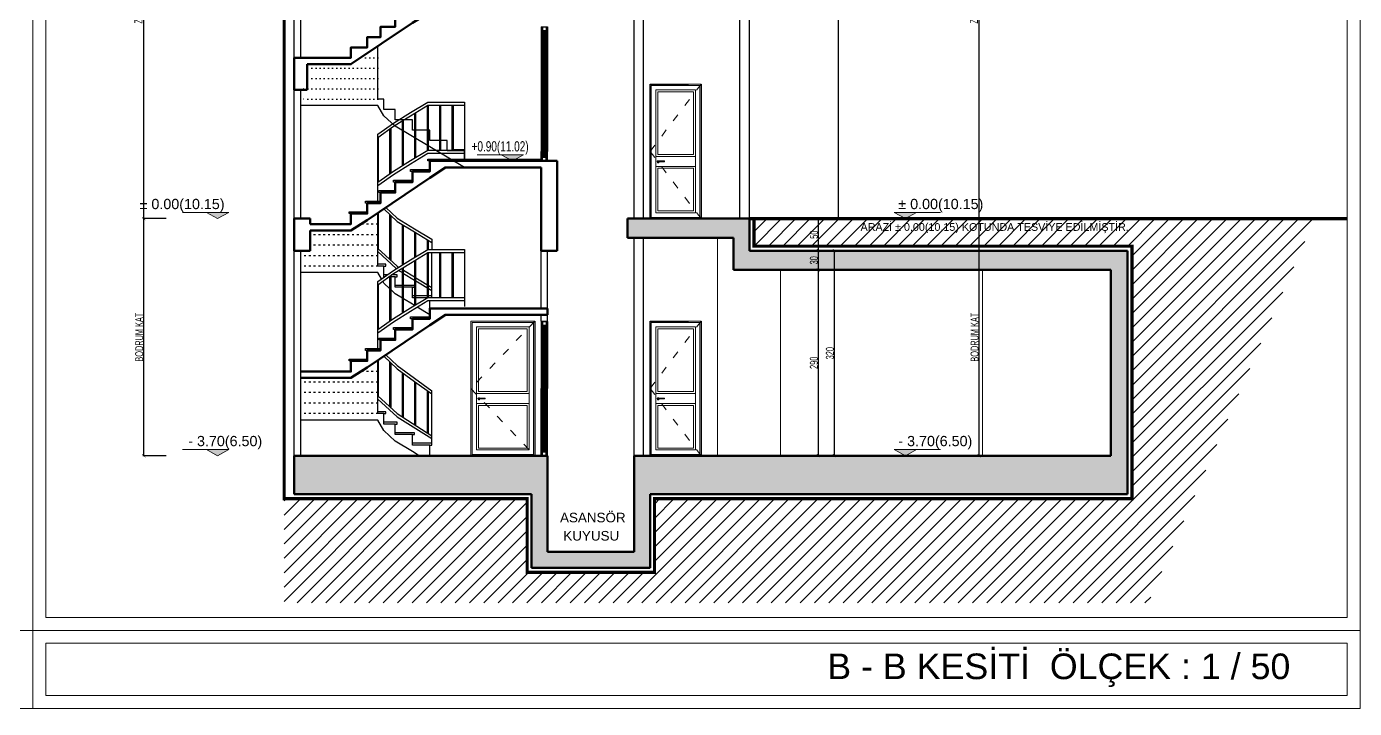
# Model space of a CAD drawing. Header units: millimetres. Extents: x 7519 to 33116, y -1769 to 3101.
# Drawn here: x 26104 to 28179, y 562 to 1627 of the extents above; entities that cross this region are included whole.
import ezdxf

# ---------------------------------------------------------------- set-up
doc = ezdxf.new("R2010")
doc.units = ezdxf.units.MM
for name, pattern in [('ACAD_ISO03W100', [30, 12, -18]), ('ACAD_ISO04W100', [30, 24, -3, 0, -3]), ('DOT', [6.35, 0, -6.35])]:
    doc.linetypes.add(name, pattern=pattern)
doc.layers.add('1', color=7, linetype='Continuous', true_color=0x4137a0)
for name, color, linetype, lineweight in [('iç ölçü x', 20, 'Continuous', 9), ('KAPI', 42, 'Continuous', 25), ('kesit duvar', 97, 'Continuous', 30), ('kesit ödşleme', 5, 'Continuous', 50), ('KOTLAR', 3, 'Continuous', 15), ('KÜTÜPHANE', 34, 'Continuous', 30), ('çizgi', 234, 'Continuous', 9)]:
    doc.layers.add(name, color=color, linetype=linetype, lineweight=lineweight)
doc.styles.get("Standard").update_dxf_attribs({"font": 'arial.ttf'})
doc.styles.add('UMUT İÇ ÖLÇÜ YAZISI', font='ARIALN.TTF', dxfattribs={"width": 0.7, "height": 12.5})
doc.dimstyles.new('UMUT İÇ ÖLÇÜ', dxfattribs={"dimtxt": 12.5, "dimasz": 5, "dimexe": 1.25, "dimexo": 0.625, "dimtad": 1, "dimtoh": 1, "dimdec": 0, "dimzin": 12, "dimtxsty": 'UMUT İÇ ÖLÇÜ YAZISI', "dimblk": 'ARCHTICK', "dimcen": 5, "dimclrd": 1, "dimclre": 2, "dimclrt": 3, "dimadec": 0, "dimazin": 0, "dimtfac": 1, "dimtdec": 0, "dimtix": 1, "dimtmove": 0, "dimatfit": 3, "dimldrblk": 'ARCHTICK', "dimfxl": 35, "dimfxlon": 1, "dimtfillclr": 256, "dimarcsym": 0})

# ---------------------------------------------------------------- blocks, each defined once
blk = doc.blocks.new('A$C255917EC')
at = {"layer": 'iç ölçü x'}
h = blk.add_hatch(color=256, dxfattribs=at)
h.dxf.hatch_style = 1
h.paths.add_polyline_path([(0, 0), (43.7, 24.5), (-43.7, 24.5)])
for p, q in [((0, 0), (-43.7, 24.5)), ((-43.7, 24.5), (137.2, 24.5)), ((0, 0), (43.7, 24.5))]:
    blk.add_line(p, q, dxfattribs=at)
blk = doc.blocks.new('_ArchTick')
at = {"color": 0, "linetype": 'ByBlock', "const_width": 0.15}
blk.add_lwpolyline([(-0.5, -0.5), (0.5, 0.5)], dxfattribs=at)
blk = doc.blocks.new('*D322')
at = {"layer": 'Defpoints', "color": 0, "lineweight": 100, "transparency": 16777216}
for p in [(27477, 1326.8), (27592.4, 1326.8), (27477, 956.8)]:
    blk.add_point(p, dxfattribs=at)
at = {"layer": 'iç ölçü x', "color": 2, "lineweight": -2, "transparency": 16777216}
for p, q in [((27557.4, 1326.8), (27593.6, 1326.8)), ((27557.4, 956.8), (27593.6, 956.8))]:
    blk.add_line(p, q, dxfattribs=at)
at = {"layer": 'iç ölçü x', "color": 1, "lineweight": -2, "transparency": 16777216}
blk.add_line((27592.4, 956.8), (27592.4, 1326.8), dxfattribs=at)
at = {"layer": 'iç ölçü x', "color": 1, "lineweight": -2, "transparency": 16777216, "xscale": 5, "yscale": 5, "zscale": 5}
for p, rotation in [((27592.4, 1326.8), 90), ((27592.4, 956.8), 270)]:
    blk.add_blockref('_ArchTick', p, dxfattribs=dict(at, rotation=rotation))
at = {"layer": 'iç ölçü x', "color": 3, "transparency": 16777216, "insert": (27585.3, 1141.8), "char_height": 12.5, "attachment_point": 5, "rotation": 90, "style": 'UMUT İÇ ÖLÇÜ YAZISI'}
blk.add_mtext('BODRUM KAT', dxfattribs=at)
blk = doc.blocks.new('*D323')
at = {"layer": 'Defpoints', "color": 0, "transparency": 16777216}
for p in [(27477, 1996.8), (27592.4, 1996.8), (27477, 1326.8)]:
    blk.add_point(p, dxfattribs=at)
at = {"layer": 'iç ölçü x', "color": 2, "lineweight": -2, "transparency": 16777216}
for p, q in [((27557.4, 1996.8), (27593.6, 1996.8)), ((27557.4, 1326.8), (27593.6, 1326.8))]:
    blk.add_line(p, q, dxfattribs=at)
at = {"layer": 'iç ölçü x', "color": 1, "lineweight": -2, "transparency": 16777216}
blk.add_line((27592.4, 1326.8), (27592.4, 1996.8), dxfattribs=at)
at = {"layer": 'iç ölçü x', "color": 1, "lineweight": -2, "transparency": 16777216, "xscale": 5, "yscale": 5, "zscale": 5}
for p, rotation in [((27592.4, 1996.8), 90), ((27592.4, 1326.8), 270)]:
    blk.add_blockref('_ArchTick', p, dxfattribs=dict(at, rotation=rotation))
at = {"layer": 'iç ölçü x', "color": 3, "transparency": 16777216, "insert": (27584.1, 1661.8), "char_height": 12.5, "attachment_point": 5, "rotation": 90, "style": 'UMUT İÇ ÖLÇÜ YAZISI'}
blk.add_mtext('ZEMİN KAT', dxfattribs=at)
blk = doc.blocks.new('*D337')
at = {"layer": 'Defpoints', "color": 0, "lineweight": 100, "transparency": 16777216}
for p in [(26287.2, 1326.8), (26402.5, 1326.8), (26402.5, 956.8)]:
    blk.add_point(p, dxfattribs=at)
at = {"layer": 'iç ölçü x', "color": 2, "lineweight": -2, "transparency": 16777216}
for p, q in [((26322.2, 1326.8), (26285.9, 1326.8)), ((26322.2, 956.8), (26285.9, 956.8))]:
    blk.add_line(p, q, dxfattribs=at)
at = {"layer": 'iç ölçü x', "color": 1, "lineweight": -2, "transparency": 16777216}
blk.add_line((26287.2, 956.8), (26287.2, 1326.8), dxfattribs=at)
at = {"layer": 'iç ölçü x', "color": 1, "lineweight": -2, "transparency": 16777216, "xscale": 5, "yscale": 5, "zscale": 5}
for p, rotation in [((26287.2, 1326.8), 90), ((26287.2, 956.8), 270)]:
    blk.add_blockref('_ArchTick', p, dxfattribs=dict(at, rotation=rotation))
at = {"layer": 'iç ölçü x', "color": 3, "transparency": 16777216, "insert": (26280.1, 1141.8), "char_height": 12.5, "attachment_point": 5, "rotation": 90, "style": 'UMUT İÇ ÖLÇÜ YAZISI'}
blk.add_mtext('BODRUM KAT', dxfattribs=at)
blk = doc.blocks.new('*D338')
at = {"layer": 'Defpoints', "color": 0, "transparency": 16777216}
for p in [(26287.2, 1996.8), (26402.5, 1996.8), (26402.5, 1326.8)]:
    blk.add_point(p, dxfattribs=at)
at = {"layer": 'iç ölçü x', "color": 2, "lineweight": -2, "transparency": 16777216}
for p, q in [((26322.2, 1996.8), (26285.9, 1996.8)), ((26322.2, 1326.8), (26285.9, 1326.8))]:
    blk.add_line(p, q, dxfattribs=at)
at = {"layer": 'iç ölçü x', "color": 1, "lineweight": -2, "transparency": 16777216}
blk.add_line((26287.2, 1326.8), (26287.2, 1996.8), dxfattribs=at)
at = {"layer": 'iç ölçü x', "color": 1, "lineweight": -2, "transparency": 16777216, "xscale": 5, "yscale": 5, "zscale": 5}
for p, rotation in [((26287.2, 1996.8), 90), ((26287.2, 1326.8), 270)]:
    blk.add_blockref('_ArchTick', p, dxfattribs=dict(at, rotation=rotation))
at = {"layer": 'iç ölçü x', "color": 3, "transparency": 16777216, "insert": (26278.9, 1661.8), "char_height": 12.5, "attachment_point": 5, "rotation": 90, "style": 'UMUT İÇ ÖLÇÜ YAZISI'}
blk.add_mtext('ZEMİN KAT', dxfattribs=at)
blk = doc.blocks.new('*D475')
at = {"layer": 'Defpoints', "color": 0, "lineweight": 100, "transparency": 16777216}
for p in [(27341.2, 1246.8), (27341.2, 1246.8), (27341.2, 956.8)]:
    blk.add_point(p, dxfattribs=at)
at = {"layer": 'iç ölçü x', "color": 2, "lineweight": -2, "transparency": 16777216}
for p, q in [((27341.2, 1246.8), (27339.9, 1246.8)), ((27341.2, 956.8), (27339.9, 956.8))]:
    blk.add_line(p, q, dxfattribs=at)
at = {"layer": 'iç ölçü x', "color": 1, "lineweight": -2, "transparency": 16777216}
blk.add_line((27341.2, 956.8), (27341.2, 1246.8), dxfattribs=at)
at = {"layer": 'iç ölçü x', "color": 1, "lineweight": -2, "transparency": 16777216, "xscale": 5, "yscale": 5, "zscale": 5}
for p, rotation in [((27341.2, 1246.8), 90), ((27341.2, 956.8), 270)]:
    blk.add_blockref('_ArchTick', p, dxfattribs=dict(at, rotation=rotation))
at = {"layer": 'iç ölçü x', "color": 3, "transparency": 16777216, "insert": (27334.2, 1101.8), "char_height": 12.5, "attachment_point": 5, "rotation": 90, "style": 'UMUT İÇ ÖLÇÜ YAZISI'}
blk.add_mtext('290', dxfattribs=at)
blk = doc.blocks.new('*D476')
at = {"layer": 'Defpoints', "color": 0, "lineweight": 100, "transparency": 16777216}
for p in [(27341.2, 1276.8), (27341.2, 1276.8), (27341.2, 1246.8)]:
    blk.add_point(p, dxfattribs=at)
at = {"layer": 'iç ölçü x', "color": 2, "lineweight": -2, "transparency": 16777216}
for p, q in [((27341.2, 1276.8), (27339.9, 1276.8)), ((27341.2, 1246.8), (27339.9, 1246.8))]:
    blk.add_line(p, q, dxfattribs=at)
at = {"layer": 'iç ölçü x', "color": 1, "lineweight": -2, "transparency": 16777216}
blk.add_line((27341.2, 1246.8), (27341.2, 1276.8), dxfattribs=at)
at = {"layer": 'iç ölçü x', "color": 1, "lineweight": -2, "transparency": 16777216, "xscale": 5, "yscale": 5, "zscale": 5}
for p, rotation in [((27341.2, 1276.8), 90), ((27341.2, 1246.8), 270)]:
    blk.add_blockref('_ArchTick', p, dxfattribs=dict(at, rotation=rotation))
at = {"layer": 'iç ölçü x', "color": 3, "transparency": 16777216, "insert": (27334.2, 1261.8), "char_height": 12.5, "attachment_point": 5, "rotation": 90, "style": 'UMUT İÇ ÖLÇÜ YAZISI'}
blk.add_mtext('30', dxfattribs=at)
blk = doc.blocks.new('*D477')
at = {"layer": 'Defpoints', "color": 0, "lineweight": 100, "transparency": 16777216}
for p in [(27341.2, 1326.8), (27341.2, 1326.8), (27341.2, 1276.8)]:
    blk.add_point(p, dxfattribs=at)
at = {"layer": 'iç ölçü x', "color": 2, "lineweight": -2, "transparency": 16777216}
for p, q in [((27341.2, 1326.8), (27339.9, 1326.8)), ((27341.2, 1276.8), (27339.9, 1276.8))]:
    blk.add_line(p, q, dxfattribs=at)
at = {"layer": 'iç ölçü x', "color": 1, "lineweight": -2, "transparency": 16777216}
blk.add_line((27341.2, 1276.8), (27341.2, 1326.8), dxfattribs=at)
at = {"layer": 'iç ölçü x', "color": 1, "lineweight": -2, "transparency": 16777216, "xscale": 5, "yscale": 5, "zscale": 5}
for p, rotation in [((27341.2, 1326.8), 90), ((27341.2, 1276.8), 270)]:
    blk.add_blockref('_ArchTick', p, dxfattribs=dict(at, rotation=rotation))
at = {"layer": 'iç ölçü x', "color": 3, "transparency": 16777216, "insert": (27334.2, 1301.8), "char_height": 12.5, "attachment_point": 5, "rotation": 90, "style": 'UMUT İÇ ÖLÇÜ YAZISI'}
blk.add_mtext('50', dxfattribs=at)
blk = doc.blocks.new('*D478')
at = {"layer": 'Defpoints', "color": 0, "lineweight": 100, "transparency": 16777216}
for p in [(27366.2, 1276.8), (27366.2, 1276.8), (27366.2, 956.8)]:
    blk.add_point(p, dxfattribs=at)
at = {"layer": 'iç ölçü x', "color": 2, "lineweight": -2, "transparency": 16777216}
for p, q in [((27366.2, 1276.8), (27367.4, 1276.8)), ((27366.2, 956.8), (27364.9, 956.8))]:
    blk.add_line(p, q, dxfattribs=at)
at = {"layer": 'iç ölçü x', "color": 1, "lineweight": -2, "transparency": 16777216}
blk.add_line((27366.2, 956.8), (27366.2, 1276.8), dxfattribs=at)
at = {"layer": 'iç ölçü x', "color": 1, "lineweight": -2, "transparency": 16777216, "xscale": 5, "yscale": 5, "zscale": 5}
for p, rotation in [((27366.2, 1276.8), 90), ((27366.2, 956.8), 270)]:
    blk.add_blockref('_ArchTick', p, dxfattribs=dict(at, rotation=rotation))
at = {"layer": 'iç ölçü x', "color": 3, "transparency": 16777216, "insert": (27359.2, 1116.8), "char_height": 12.5, "attachment_point": 5, "rotation": 90, "style": 'UMUT İÇ ÖLÇÜ YAZISI'}
blk.add_mtext('320', dxfattribs=at)
blk = doc.blocks.new('*D541')
at = {"layer": '1', "color": 2, "lineweight": -2, "transparency": 16777216}
for p, q in [((27365.4, 1966.8), (27373.8, 1966.8)), ((27372.5, 1326.8), (27371.3, 1326.8))]:
    blk.add_line(p, q, dxfattribs=at)
at = {"layer": '1', "color": 1, "lineweight": -2, "transparency": 16777216}
blk.add_line((27372.5, 1326.8), (27372.5, 1966.8), dxfattribs=at)
at = {"layer": 'Defpoints', "color": 0, "transparency": 16777216}
for p in [(27364.8, 1966.8), (27372.5, 1966.8), (27372.5, 1326.8)]:
    blk.add_point(p, dxfattribs=at)
at = {"layer": '1', "color": 1, "lineweight": -2, "transparency": 16777216, "xscale": 5, "yscale": 5, "zscale": 5}
for p, rotation in [((27372.5, 1966.8), 90), ((27372.5, 1326.8), 270)]:
    blk.add_blockref('_ArchTick', p, dxfattribs=dict(at, rotation=rotation))
at = {"layer": '1', "color": 3, "transparency": 16777216, "insert": (27365.5, 1646.8), "char_height": 12.5, "attachment_point": 5, "rotation": 90, "style": 'UMUT İÇ ÖLÇÜ YAZISI'}
blk.add_mtext('640', dxfattribs=at)

msp = doc.modelspace()

# ---------------------------------------------------------------- hatches: boundary and pattern name
at = {"layer": '1'}
h = msp.add_hatch(dxfattribs=at)
h.set_pattern_fill('ANSI33', color=256)
h.set_pattern_definition([(45, (-19841.7035, 0), (-4.4901281, 4.4901281), []), (45, (-19837.2134, 0), (-4.4901281, 4.4901281), [3.175, -1.5875])])
h.paths.add_polyline_path([(26893.069, 896.767), (26893.069, 781.767), (27078.074, 781.767), (27078.074, 896.767), (27824.112, 896.767), (27824.112, 1276.767), (27233.436, 1276.767), (27233.436, 1326.767), (27043.074, 1326.767), (27043.074, 1296.767), (27208.436, 1296.767), (27208.436, 1246.767), (27797.817, 1246.767), (27797.817, 956.767), (27053.074, 956.767), (27053.074, 806.767), (26918.069, 806.767), (26918.069, 956.767), (26916.084, 956.767), (26522.299, 956.767), (26522.299, 896.767)])
h.paths.add_polyline_path([(27347.127, 1253.115), (27347.127, 1270.515), (27321.103, 1270.515), (27321.103, 1253.115)], flags=24)
at = {"layer": 'iç ölçü x'}
h = msp.add_hatch(dxfattribs=at)
h.set_pattern_fill('ANSI31', color=256, scale=5)
h.set_pattern_definition([(45, (363.133, 0), (-11.22532, 11.22532), [])])
h.paths.add_polyline_path([(28116.549, 1326.767), (27240.436, 1326.767), (27240.436, 1283.767), (27831.112, 1283.767), (27831.112, 889.767), (27085.074, 889.767), (27085.074, 774.767), (26886.069, 774.767), (26886.069, 889.767), (26506.518, 889.767), (26506.518, 726.95), (27856.492, 726.95)])
h.paths.add_polyline_path([(27402.467, 1299.706), (27830.64, 1299.706), (27830.64, 1326.853), (27402.467, 1326.853)], flags=9)

# ---------------------------------------------------------------- linework, layer by layer
at = {"layer": '1', "linetype": 'DOT'}
for p, q in [((26653.062, 1577.878), (26625.796, 1577.878)), ((26653.062, 1561.767), (26542.31, 1561.767)), ((26653.062, 1545.656), (26542.31, 1545.656)), ((26653.062, 1529.545), (26532.31, 1529.545)), ((26653.062, 1513.434), (26532.31, 1513.434))]:
    msp.add_line(p, q, dxfattribs=at)
at = {"layer": '1', "lineweight": 30}
for p, q in [((26730.174, 1433.266), (26730.174, 1503.266)), ((26731.942, 1433.803), (26731.942, 1503.803)), ((26749.674, 1433.803), (26749.674, 1503.803)), ((26751.442, 1433.803), (26751.442, 1503.803)), ((26769.174, 1433.803), (26769.174, 1503.803)), ((26770.942, 1433.803), (26770.942, 1503.803)), ((26788.07, 1508.803), (26788.07, 1419.767)), ((26691.174, 1409.535), (26691.174, 1479.535)), ((26692.942, 1410.611), (26692.942, 1480.611)), ((26710.674, 1421.4), (26710.674, 1491.4)), ((26712.442, 1422.476), (26712.442, 1492.476)), ((26653.058, 1354.053), (26653.058, 1458.677)), ((26653.942, 1384.313), (26653.942, 1454.313)), ((26671.674, 1397.072), (26671.674, 1467.072)), ((26673.442, 1398.344), (26673.442, 1468.344)), ((26730.174, 1203.266), (26730.174, 1273.266)), ((26731.942, 1203.803), (26731.942, 1273.803)), ((26749.674, 1203.803), (26749.674, 1273.803)), ((26751.442, 1203.803), (26751.442, 1273.803)), ((26769.174, 1203.803), (26769.174, 1273.803)), ((26770.942, 1203.803), (26770.942, 1273.803)), ((26788.07, 1278.803), (26788.07, 1189.767)), ((26691.174, 1179.535), (26691.174, 1249.535)), ((26692.942, 1180.611), (26692.942, 1250.611)), ((26710.674, 1191.4), (26710.674, 1261.4)), ((26712.442, 1192.476), (26712.442, 1262.476)), ((26653.058, 1124.053), (26653.058, 1228.677)), ((26653.942, 1154.313), (26653.942, 1224.313)), ((26671.674, 1167.072), (26671.674, 1237.072)), ((26673.442, 1168.344), (26673.442, 1238.344))]:
    msp.add_line(p, q, dxfattribs=at)
at = {"layer": '1'}
for p, q in [((26731.058, 1416.767), (26731.058, 1419.767)), ((26731.058, 1419.767), (26908.099, 1419.767)), ((26734.058, 1416.767), (26731.058, 1416.767)), ((26704.058, 1400.339), (26704.058, 1403.339)), ((26704.058, 1403.339), (26734.058, 1403.339)), ((26707.058, 1400.339), (26704.058, 1400.339)), ((26654.226, 1367.481), (26654.226, 1370.481)), ((26654.226, 1370.481), (26680.058, 1370.481)), ((26677.058, 1383.91), (26677.058, 1386.91)), ((26677.058, 1386.91), (26707.058, 1386.91)), ((26680.058, 1383.91), (26677.058, 1383.91)), ((26633.352, 1351.053), (26633.352, 1354.053)), ((26633.352, 1354.053), (26657.226, 1354.053)), ((26636.352, 1351.053), (26633.352, 1351.053)), ((26657.226, 1367.481), (26654.226, 1367.481)), ((26607.866, 1334.624), (26607.866, 1337.624)), ((26607.866, 1337.624), (26636.352, 1337.624)), ((26610.866, 1334.624), (26607.866, 1334.624)), ((26653.058, 1252.481), (26653.058, 1335.86)), ((26653.942, 1279.447), (26653.942, 1336.455)), ((26671.674, 1262.987), (26671.674, 1332.987)), ((26673.442, 1261.346), (26673.442, 1331.346)), ((26691.174, 1254.535), (26691.174, 1317.481)), ((26692.942, 1255.611), (26692.942, 1316.405)), ((26710.674, 1266.4), (26710.674, 1305.616)), ((26712.442, 1267.476), (26712.442, 1304.54)), ((26730.174, 1278.266), (26730.174, 1293.751)), ((26731.942, 1278.803), (26731.942, 1292.675)), ((26737.058, 1294.562), (26737.058, 1278.803)), ((26737.058, 1206.196), (26737.058, 1273.803)), ((26665.36, 1255.481), (26653.058, 1255.481)), ((26662.36, 1252.481), (26653.058, 1252.481)), ((26662.36, 1236.053), (26662.36, 1252.481)), ((26662.36, 1252.481), (26665.36, 1252.481)), ((26665.36, 1252.481), (26665.36, 1255.481)), ((26667.478, 1239.053), (26662.36, 1239.053)), ((26663.309, 1236.053), (26662.36, 1236.053)), ((26680.058, 1236.053), (26670.257, 1236.053)), ((26683.058, 1239.053), (26674.427, 1239.053)), ((26680.058, 1219.624), (26680.058, 1236.053)), ((26680.058, 1236.053), (26683.058, 1236.053)), ((26683.058, 1236.053), (26683.058, 1239.053)), ((26691.174, 1222.624), (26680.058, 1222.624)), ((26691.174, 1219.624), (26680.058, 1219.624)), ((26710.058, 1222.624), (26692.942, 1222.624)), ((26707.058, 1219.624), (26692.942, 1219.624)), ((26707.058, 1203.196), (26707.058, 1219.624)), ((26707.058, 1219.624), (26710.058, 1219.624)), ((26710.674, 1206.196), (26707.058, 1206.196)), ((26710.058, 1219.624), (26710.058, 1222.624)), ((26730.174, 1206.196), (26712.442, 1206.196)), ((26737.058, 1206.196), (26731.942, 1206.196)), ((26737.058, 1203.803), (26737.058, 1206.196)), ((26710.674, 1203.196), (26707.058, 1203.196)), ((26730.059, 1203.196), (26712.442, 1203.196)), ((26734.058, 1186.767), (26734.058, 1198.803)), ((26704.058, 1170.339), (26704.058, 1173.339)), ((26704.058, 1173.339), (26734.058, 1173.339)), ((26707.058, 1170.339), (26704.058, 1170.339)), ((26677.058, 1153.91), (26677.058, 1156.91)), ((26677.058, 1156.91), (26707.058, 1156.91)), ((26680.058, 1153.91), (26677.058, 1153.91)), ((26633.352, 1121.053), (26633.352, 1124.053)), ((26633.352, 1124.053), (26657.226, 1124.053)), ((26636.352, 1121.053), (26633.352, 1121.053)), ((26654.226, 1137.481), (26654.226, 1140.481)), ((26654.226, 1140.481), (26680.058, 1140.481)), ((26657.226, 1137.481), (26654.226, 1137.481)), ((26607.866, 1104.624), (26607.866, 1107.624)), ((26607.866, 1107.624), (26636.352, 1107.624)), ((26610.866, 1104.624), (26607.866, 1104.624)), ((26653.058, 1022.481), (26653.058, 1105.86)), ((26653.942, 1049.447), (26653.942, 1106.455)), ((26671.674, 1032.987), (26671.674, 1102.987)), ((26673.442, 1031.346), (26673.442, 1101.346)), ((26691.174, 1017.31), (26691.174, 1086.5)), ((26692.942, 1016.182), (26692.942, 1085.21)), ((26710.674, 1004.87), (26710.674, 1072.28)), ((26712.442, 1003.742), (26712.442, 1070.999)), ((26730.174, 992.43), (26730.174, 1058.148)), ((26737.058, 976.196), (26737.058, 1058.16)), ((26731.942, 991.302), (26731.942, 1056.867)), ((26665.36, 1025.481), (26653.058, 1025.481)), ((26662.36, 1022.481), (26653.058, 1022.481)), ((26662.36, 1006.053), (26662.36, 1022.481)), ((26662.36, 1022.481), (26665.36, 1022.481)), ((26665.36, 1022.481), (26665.36, 1025.481)), ((26683.058, 1009.053), (26662.36, 1009.053)), ((26680.058, 1006.053), (26662.36, 1006.053)), ((26680.058, 989.624), (26680.058, 1006.053)), ((26680.058, 1006.053), (26683.058, 1006.053)), ((26683.058, 1006.053), (26683.058, 1009.053)), ((26710.058, 992.624), (26680.058, 992.624)), ((26707.058, 989.624), (26680.058, 989.624)), ((26707.058, 973.196), (26707.058, 989.624)), ((26707.058, 989.624), (26710.058, 989.624)), ((26737.058, 976.196), (26707.058, 976.196)), ((26710.058, 989.624), (26710.058, 992.624)), ((26737.058, 973.196), (26737.058, 976.196)), ((26734.058, 973.196), (26707.058, 973.196)), ((26734.058, 956.767), (26734.058, 973.196)), ((26734.058, 973.196), (26737.058, 973.196))]:
    msp.add_line(p, q, dxfattribs=at)
at = {"layer": '1', "linetype": 'ACAD_ISO03W100', "ltscale": 0.25}
for p, q in [((26653.058, 1318.196), (26626.379, 1318.196)), ((26653.058, 1301.767), (26547.299, 1301.767)), ((26653.058, 1268.91), (26532.291, 1268.91)), ((26653.058, 1285.339), (26547.299, 1285.339)), ((26653.058, 1252.481), (26532.291, 1252.481)), ((26653.058, 1088.196), (26626.379, 1088.196)), ((26653.058, 1071.767), (26532.304, 1071.767)), ((26653.058, 1038.91), (26532.291, 1038.91)), ((26653.058, 1055.339), (26532.304, 1055.339)), ((26653.058, 1022.481), (26532.291, 1022.481))]:
    msp.add_line(p, q, dxfattribs=at)
at = {"layer": '1'}
for points in [[(26908.099, 1416.767), (26788.062, 1416.767), (26788.062, 1432.878), (26761.062, 1432.878), (26761.062, 1448.989), (26734.062, 1448.989), (26734.062, 1465.1), (26707.062, 1465.1), (26707.062, 1481.212), (26680.062, 1481.212), (26680.062, 1497.323), (26662.364, 1497.323), (26662.364, 1513.434), (26653.062, 1513.434), (26653.062, 1596.145)], [(26788.062, 1406.767), (26761.062, 1422.878), (26734.062, 1438.989), (26707.062, 1455.1), (26680.062, 1471.212), (26662.364, 1487.323), (26653.062, 1503.434), (26532.31, 1503.434)], [(26788.07, 1419.767), (26788.07, 1433.989), (26770.942, 1433.989)], [(26662.058, 1341.913), (26683.058, 1322.419), (26710.058, 1305.991), (26737.058, 1289.562)], [(26665.181, 1344.014), (26683.058, 1327.419), (26710.058, 1310.991), (26737.058, 1294.562)], [(26653.058, 1280.268), (26683.058, 1252.419), (26685.377, 1251.008)], [(26653.058, 1275.268), (26681.641, 1248.735)], [(26685.377, 1246.008), (26691.174, 1242.481)], [(26689.486, 1248.508), (26691.174, 1247.481)], [(26692.942, 1246.405), (26710.058, 1235.991), (26710.674, 1235.616)], [(26658.612, 1232.673), (26653.058, 1242.481), (26532.304, 1242.481)], [(26671.674, 1217.407), (26662.36, 1226.053), (26660.623, 1229.12)], [(26692.942, 1241.405), (26710.058, 1230.991), (26710.674, 1230.616)], [(26712.442, 1234.54), (26737.058, 1219.562)], [(26712.442, 1229.54), (26737.058, 1214.562)], [(26691.174, 1202.86), (26680.058, 1209.624), (26673.442, 1215.766)], [(26710.341, 1191.198), (26707.058, 1193.196), (26692.942, 1201.785)], [(26734.058, 1176.767), (26734.058, 1176.767), (26714.45, 1188.698)], [(26662.058, 1111.913), (26683.058, 1092.419), (26710.058, 1072.726), (26737.058, 1053.16)], [(26665.181, 1114.014), (26683.058, 1097.419), (26710.058, 1077.726), (26737.058, 1058.16)], [(26653.058, 1050.268), (26683.058, 1022.419), (26737.058, 988.039)], [(26653.058, 1045.268), (26683.058, 1017.419), (26737.058, 983.49)], [(26717.623, 956.767), (26707.058, 963.196), (26680.058, 979.624), (26662.36, 996.053), (26653.058, 1012.481), (26532.304, 1012.481)]]:
    msp.add_lwpolyline(points, dxfattribs=at)
at = {"layer": '1', "lineweight": 30}
for points in [[(26653.058, 1458.677), (26677.058, 1475.946), (26704.058, 1492.375), (26731.058, 1508.803), (26788.07, 1508.803)], [(26653.058, 1453.677), (26677.058, 1470.946), (26704.058, 1487.375), (26731.058, 1503.803), (26788.07, 1503.803)], [(26653.058, 1383.677), (26677.058, 1400.946), (26704.058, 1417.375), (26731.058, 1433.803), (26788.07, 1433.803)], [(26653.058, 1378.677), (26677.058, 1395.946), (26704.058, 1412.375), (26731.058, 1428.803), (26788.07, 1428.803)], [(26653.058, 1228.677), (26677.058, 1245.946), (26704.058, 1262.375), (26731.058, 1278.803), (26788.07, 1278.803)], [(26653.058, 1223.677), (26677.058, 1240.946), (26704.058, 1257.375), (26731.058, 1273.803), (26788.07, 1273.803)], [(26653.058, 1153.677), (26677.058, 1170.946), (26704.058, 1187.375), (26731.058, 1203.803), (26788.07, 1203.803)], [(26653.058, 1148.677), (26677.058, 1165.946), (26704.058, 1182.375), (26731.058, 1198.803), (26788.07, 1198.803)]]:
    msp.add_lwpolyline(points, dxfattribs=at)
at = {"layer": 'iç ölçü x'}
for points in [[(24040.612, 684.072), (26114.007, 684.072), (26114.007, 3100.74), (24040.612, 3100.74)], [(26114.007, 684.072), (28187.402, 684.072), (28187.402, 3100.74), (26114.007, 3100.74)], [(26134.007, 704.072), (28167.402, 704.072), (28167.402, 3080.74), (26134.007, 3080.74)], [(24040.612, 684.072), (26114.007, 684.072), (26114.007, 562.318), (24040.612, 562.318)], [(26114.007, 684.072), (28187.402, 684.072), (28187.402, 562.318), (26114.007, 562.318)], [(26134.007, 664.072), (28167.402, 664.072), (28167.402, 582.318), (26134.007, 582.318)]]:
    msp.add_lwpolyline(points, close=True, dxfattribs=at)
at = {"layer": 'iç ölçü x', "linetype": 'ACAD_ISO04W100', "const_width": 5}
msp.add_lwpolyline([(26410.264, 2891.961), (26506.518, 2891.961), (26506.518, 889.767), (26886.069, 889.767), (26886.069, 774.767), (27085.074, 774.767), (27085.074, 889.767), (27831.112, 889.767), (27831.112, 1283.767), (27240.436, 1283.767), (27240.436, 1326.767)], dxfattribs=at)
at = {"layer": 'KAPI'}
for p, q in [((26908.099, 1626.379), (26908.099, 1431.573)), ((26910.084, 1626.379), (26910.084, 1431.573)), ((26910.084, 1620.498), (26916.084, 1620.498)), ((26912.084, 1620.498), (26912.084, 1431.573)), ((26914.084, 1620.498), (26914.084, 1431.573)), ((26916.084, 1626.379), (26916.084, 1431.573)), ((26918.069, 1626.379), (26918.069, 1431.573)), ((26912.084, 1616.781), (26914.084, 1616.781)), ((26913.084, 1616.781), (26913.084, 1431.573)), ((27078.111, 1326.767), (27078.111, 1536.767)), ((27078.111, 1536.767), (27138.107, 1536.767)), ((27158.111, 1536.767), (27158.111, 1326.767)), ((26908.099, 1416.767), (26908.099, 1431.573)), ((26910.084, 1416.767), (26910.084, 1431.573)), ((26912.084, 1422.648), (26912.084, 1431.573)), ((26913.084, 1426.365), (26913.084, 1431.573)), ((26914.084, 1422.648), (26914.084, 1431.573)), ((26916.084, 1416.767), (26916.084, 1431.573)), ((26918.069, 1416.767), (26918.069, 1431.573)), ((26910.084, 1422.648), (26916.084, 1422.648)), ((26912.084, 1426.365), (26914.084, 1426.365)), ((26898.116, 1166.767), (26898.116, 956.767)), ((26908.099, 1166.379), (26908.099, 1061.573)), ((26910.084, 1166.379), (26910.084, 1061.573)), ((26916.084, 1166.379), (26916.084, 1061.573)), ((26918.069, 1166.379), (26918.069, 1061.573)), ((27078.111, 956.767), (27078.111, 1166.767)), ((27078.111, 1166.767), (27138.107, 1166.767)), ((27158.111, 1166.767), (27158.111, 956.767)), ((26910.084, 1160.498), (26916.084, 1160.498)), ((26912.084, 1160.498), (26912.084, 1061.573)), ((26912.084, 1156.781), (26914.084, 1156.781)), ((26913.084, 1156.781), (26913.084, 1061.573)), ((26914.084, 1160.498), (26914.084, 1061.573)), ((26908.099, 956.767), (26908.099, 1061.573)), ((26910.084, 956.767), (26910.084, 1061.573)), ((26912.084, 962.648), (26912.084, 1061.573)), ((26913.084, 966.365), (26913.084, 1061.573)), ((26914.084, 962.648), (26914.084, 1061.573)), ((26916.084, 956.767), (26916.084, 1061.573)), ((26918.069, 956.767), (26918.069, 1061.573)), ((26910.084, 962.648), (26916.084, 962.648)), ((26912.084, 966.365), (26914.084, 966.365))]:
    msp.add_line(p, q, dxfattribs=at)
at = {"layer": 'KAPI', "linetype": 'ByBlock', "lineweight": 5}
for points in [[(27078.111, 1536.767), (27158.111, 1536.767), (27158.111, 1326.767), (27078.111, 1326.767)], [(27080.111, 1534.767), (27156.111, 1534.767), (27156.111, 1328.767), (27080.111, 1328.767)], [(27087.111, 1527.767), (27149.111, 1527.767), (27149.111, 1335.767), (27087.111, 1335.767)], [(27087.111, 1527.767), (27149.111, 1527.767), (27149.111, 1423.917), (27087.111, 1423.917)], [(27090.111, 1524.767), (27146.111, 1524.767), (27146.111, 1426.917), (27090.111, 1426.917)], [(27149.111, 1423.917), (27087.111, 1423.917), (27087.111, 1408.379), (27149.111, 1408.379)], [(27089.26, 1416.83), (27100.664, 1416.83), (27100.664, 1415.644), (27089.26, 1415.644)], [(27087.111, 1408.379), (27149.111, 1408.379), (27149.111, 1335.767), (27087.111, 1335.767)], [(27090.111, 1405.379), (27146.111, 1405.379), (27146.111, 1338.767), (27090.111, 1338.767)], [(26798.111, 1166.767), (26898.116, 1166.767), (26898.116, 956.767), (26798.111, 956.767)], [(26800.111, 1164.767), (26896.116, 1164.767), (26896.116, 958.767), (26800.111, 958.767)], [(27078.111, 1166.767), (27158.111, 1166.767), (27158.111, 956.767), (27078.111, 956.767)], [(27080.111, 1164.767), (27156.111, 1164.767), (27156.111, 958.767), (27080.111, 958.767)], [(26807.111, 1157.767), (26889.116, 1157.767), (26889.116, 965.767), (26807.111, 965.767)], [(26807.111, 1157.767), (26889.116, 1157.767), (26889.116, 1053.917), (26807.111, 1053.917)], [(26810.111, 1154.767), (26886.116, 1154.767), (26886.116, 1056.917), (26810.111, 1056.917)], [(27087.111, 1157.767), (27149.111, 1157.767), (27149.111, 965.767), (27087.111, 965.767)], [(27087.111, 1157.767), (27149.111, 1157.767), (27149.111, 1053.917), (27087.111, 1053.917)], [(27090.111, 1154.767), (27146.111, 1154.767), (27146.111, 1056.917), (27090.111, 1056.917)], [(26889.116, 1053.917), (26807.111, 1053.917), (26807.111, 1038.379), (26889.116, 1038.379)], [(26807.111, 1038.379), (26889.116, 1038.379), (26889.116, 965.767), (26807.111, 965.767)], [(26809.26, 1046.83), (26820.664, 1046.83), (26820.664, 1045.644), (26809.26, 1045.644)], [(27149.111, 1053.917), (27087.111, 1053.917), (27087.111, 1038.379), (27149.111, 1038.379)], [(27087.111, 1038.379), (27149.111, 1038.379), (27149.111, 965.767), (27087.111, 965.767)], [(27089.26, 1046.83), (27100.664, 1046.83), (27100.664, 1045.644), (27089.26, 1045.644)], [(26810.111, 1035.379), (26886.116, 1035.379), (26886.116, 968.767), (26810.111, 968.767)], [(27090.111, 1035.379), (27146.111, 1035.379), (27146.111, 968.767), (27090.111, 968.767)]]:
    msp.add_lwpolyline(points, close=True, dxfattribs=at)
for points in [[(27090.021, 1416.83), (27090.021, 1417.141), (27091.785, 1417.141), (27091.785, 1416.83)], [(27091.785, 1415.644), (27091.785, 1414.032), (27090.021, 1414.032), (27090.021, 1415.644)], [(26810.021, 1046.83), (26810.021, 1047.141), (26811.785, 1047.141), (26811.785, 1046.83)], [(26811.785, 1045.644), (26811.785, 1044.032), (26810.021, 1044.032), (26810.021, 1045.644)], [(27090.021, 1046.83), (27090.021, 1047.141), (27091.785, 1047.141), (27091.785, 1046.83)], [(27091.785, 1045.644), (27091.785, 1044.032), (27090.021, 1044.032), (27090.021, 1045.644)]]:
    msp.add_lwpolyline(points, dxfattribs=at)
at = {"layer": 'kesit duvar'}
for p, q in [((27053.074, 1326.767), (27053.074, 1966.767)), ((27068.073, 1326.767), (27068.073, 1966.767)), ((26522.305, 1577.878), (26522.299, 1946.767)), ((26532.31, 1577.878), (26532.304, 1946.767)), ((27218.436, 1326.767), (27218.436, 1676.767)), ((27233.436, 1326.767), (27233.436, 1676.767)), ((26908.099, 1626.379), (26918.069, 1626.379)), ((26522.299, 1326.767), (26522.305, 1527.878)), ((26532.304, 1326.767), (26532.309, 1527.878)), ((27053.074, 956.767), (27053.074, 1296.767)), ((27068.073, 956.767), (27068.073, 1296.767)), ((26522.299, 956.767), (26522.299, 1276.767)), ((26532.304, 956.767), (26532.304, 1276.767)), ((26908.099, 1186.767), (26908.099, 1276.767)), ((26918.069, 1186.767), (26918.069, 1276.767)), ((26908.099, 1166.767), (26908.099, 1176.767)), ((26908.099, 1166.767), (26918.069, 1166.767)), ((26908.099, 1166.379), (26918.069, 1166.379)), ((26918.069, 1166.767), (26918.069, 1176.767))]:
    msp.add_line(p, q, dxfattribs=at)
at = {"layer": 'kesit ödşleme'}
for p, q in [((26522.305, 1527.878), (26522.305, 1577.878)), ((26542.31, 1527.878), (26542.31, 1567.878)), ((26522.305, 1527.878), (26542.31, 1527.878)), ((26908.099, 1416.767), (26933.099, 1416.767)), ((26933.099, 1416.767), (26933.099, 1276.767)), ((26908.099, 1406.767), (26908.099, 1276.767)), ((26522.299, 1326.767), (26547.299, 1326.767)), ((26522.299, 1326.767), (26522.299, 1276.767)), ((26547.299, 1326.767), (26547.299, 1318.196)), ((26547.299, 1308.196), (26547.299, 1276.767)), ((27043.074, 1326.767), (27043.074, 1296.767)), ((27043.074, 1326.767), (27233.436, 1326.767)), ((27233.436, 1326.767), (27233.436, 1276.767)), ((27043.074, 1296.767), (27208.436, 1296.767)), ((27208.436, 1296.767), (27208.436, 1246.767)), ((26522.299, 1276.767), (26547.299, 1276.767)), ((26908.099, 1276.767), (26933.099, 1276.767)), ((27233.436, 1276.767), (27824.112, 1276.767)), ((27824.112, 1276.767), (27824.112, 896.767)), ((27208.436, 1246.767), (27797.817, 1246.767)), ((27797.817, 1246.767), (27797.817, 956.767)), ((26918.069, 1176.767), (26918.069, 1186.767)), ((26522.299, 956.767), (26918.069, 956.767)), ((26522.299, 956.767), (26522.299, 896.767)), ((26918.069, 956.767), (26918.069, 806.767)), ((27053.074, 956.767), (27053.074, 806.767)), ((27053.074, 956.767), (27797.817, 956.767)), ((26522.299, 896.767), (26893.069, 896.767)), ((26893.069, 896.767), (26893.069, 781.767)), ((27078.074, 896.767), (27824.112, 896.767)), ((27078.074, 896.767), (27078.074, 781.767)), ((26918.069, 806.767), (27053.074, 806.767)), ((26893.069, 781.767), (27078.074, 781.767))]:
    msp.add_line(p, q, dxfattribs=at)
for points in [[(26908.099, 1706.767), (26788.062, 1706.767), (26788.062, 1690.656), (26761.062, 1690.656), (26761.062, 1674.545), (26734.062, 1674.545), (26734.062, 1658.434), (26707.062, 1658.434), (26707.062, 1642.323), (26680.062, 1642.323), (26680.062, 1626.212), (26680.062, 1626.212), (26657.23, 1626.212), (26657.23, 1610.1), (26636.356, 1610.1), (26636.356, 1593.989), (26610.87, 1593.989), (26610.87, 1577.878), (26522.305, 1577.877)], [(26542.31, 1567.878), (26610.87, 1567.878), (26707.062, 1632.323), (26761.062, 1664.545), (26788.062, 1680.656), (26812.817, 1696.767), (26908.099, 1696.767)], [(26908.099, 1416.767), (26734.058, 1416.767), (26734.058, 1400.339), (26707.058, 1400.339), (26707.058, 1383.91), (26680.058, 1383.91), (26680.058, 1367.481), (26657.226, 1367.481), (26657.226, 1351.053), (26636.352, 1351.053), (26636.352, 1334.624), (26610.866, 1334.624), (26610.866, 1318.196), (26547.299, 1318.196)], [(26547.299, 1308.196), (26610.866, 1308.196), (26636.352, 1324.624), (26734.058, 1390.339), (26758.296, 1406.767), (26908.099, 1406.767)], [(26918.069, 1186.767), (26734.058, 1186.767), (26734.058, 1170.339), (26707.058, 1170.339), (26707.058, 1153.91), (26680.058, 1153.91), (26680.058, 1137.481), (26657.226, 1137.481), (26657.226, 1121.053), (26636.352, 1121.053), (26636.352, 1104.624), (26610.866, 1104.624), (26610.866, 1088.196), (26532.304, 1088.196)], [(26532.304, 1078.196), (26610.866, 1078.196), (26636.352, 1094.624), (26734.058, 1160.339), (26758.296, 1176.767), (26918.069, 1176.767)]]:
    msp.add_lwpolyline(points, dxfattribs=at)
at = {"layer": 'KOTLAR', "linetype": 'ACAD_ISO03W100'}
for points in [[(27158.111, 1536.767), (27078.111, 1431.767), (27158.111, 1326.767)], [(26898.116, 1166.767), (26798.111, 1061.767), (26898.116, 956.767)], [(27158.111, 1166.767), (27078.111, 1061.767), (27158.111, 956.767)]]:
    msp.add_lwpolyline(points, dxfattribs=at)
at = {"layer": 'KÜTÜPHANE', "const_width": 5}
msp.add_lwpolyline([(27233.436, 1326.767), (28167.402, 1326.767)], dxfattribs=at)
at = {"layer": 'çizgi'}
for p, q in [((27183.436, 1296.767), (27183.436, 956.767)), ((27281.713, 1246.767), (27281.713, 956.767)), ((27597.419, 956.767), (27597.419, 1246.767))]:
    msp.add_line(p, q, dxfattribs=at)

# ---------------------------------------------------------------- block references
at = {"layer": 'iç ölçü x', "yscale": 0.4, "zscale": 0.4}
for p, xscale in [((26863.032, 1416.767), -0.4), ((26402.54, 1326.767), -0.4), ((27476.981, 1326.767), 0.4), ((26402.54, 956.767), -0.4), ((27476.981, 956.767), 0.4)]:
    msp.add_blockref('A$C255917EC', p, dxfattribs=dict(at, xscale=xscale))

# ---------------------------------------------------------------- texts
for s, p in [('ASANSÖR', (26937.476, 852.733)), ('KUYUSU', (26942.636, 824.3))]:
    msp.add_text(s, height=15).set_placement(p)
at = {"layer": 'iç ölçü x', "width": 0.7}
msp.add_text('+0.90(11.02)', height=16, dxfattribs=at).set_placement((26799.291, 1431.644))
at = {"layer": 'iç ölçü x'}
for s, height, p in [('± 0.00(10.15)', 16, (26280.596, 1341.644)), ('± 0.00(10.15)', 16, (27466.079, 1341.644)), ('ARAZİ ± 0.00(10.15) KOTUNDA TESVİYE EDİLMİŞTİR.', 12, (27407.016, 1307.758)), ('- 3.70(6.50)', 16, (26356.645, 971.644)), ('- 3.70(6.50)', 16, (27466.079, 971.644)), ('B - B KESİTİ  ÖLÇEK : 1 / 50', 40, (27354.993, 608.009))]:
    msp.add_text(s, height=height, dxfattribs=at).set_placement(p)

# ---------------------------------------------------------------- dimensions: what is measured, and where the dimension line sits
at = {"layer": '1'}
dim = msp.add_linear_dim(base=(27372.529, 1966.767), p1=(27372.529, 1326.767), p2=(27364.801, 1966.767), angle=90, dimstyle='UMUT İÇ ÖLÇÜ', override={"dimtmove": 1}, dxfattribs=at)
dim.commit()
dim.dimension.update_dxf_attribs({"geometry": '*D541', "text_midpoint": (27365.522, 1646.767)})
at = {"layer": 'iç ölçü x'}
for base, p1, p2, picture, middle in [((26287.163, 1996.767), (26402.54, 1326.767), (26402.54, 1996.767), '*D338', (26278.902, 1661.767)), ((27592.358, 1996.767), (27476.981, 1326.767), (27476.981, 1996.767), '*D323', (27584.098, 1661.767))]:
    dim = msp.add_linear_dim(base=base, p1=p1, p2=p2, angle=90, text='ZEMİN KAT', dimstyle='UMUT İÇ ÖLÇÜ', override={"dimtmove": 1}, dxfattribs=at)
    dim.commit()
    dim.dimension.update_dxf_attribs({"geometry": picture, "text_midpoint": middle})
for base, p1, p2, picture, middle in [((26287.163, 1326.767), (26402.54, 956.767), (26402.54, 1326.767), '*D337', (26280.07, 1141.767)), ((27592.358, 1326.767), (27476.981, 956.767), (27476.981, 1326.767), '*D322', (27585.266, 1141.767))]:
    dim = msp.add_linear_dim(base=base, p1=p1, p2=p2, angle=90, text='BODRUM KAT', dimstyle='UMUT İÇ ÖLÇÜ', dxfattribs=at)
    dim.commit()
    dim.dimension.update_dxf_attribs({"geometry": picture, "text_midpoint": middle})
for base, p1, p2, picture, middle in [((27341.165, 1326.767), (27341.165, 1276.767), (27341.165, 1326.767), '*D477', (27334.158, 1301.767)), ((27341.165, 1276.767), (27341.165, 1246.767), (27341.165, 1276.767), '*D476', (27334.158, 1261.767))]:
    dim = msp.add_linear_dim(base=base, p1=p1, p2=p2, angle=90, dimstyle='UMUT İÇ ÖLÇÜ', override={"dimtmove": 1}, dxfattribs=at)
    dim.commit()
    dim.dimension.update_dxf_attribs({"geometry": picture, "text_midpoint": middle})
for base, p1, p2, picture, middle in [((27366.165, 1276.767), (27366.165, 956.767), (27366.165, 1276.767), '*D478', (27359.158, 1116.767)), ((27341.165, 1246.767), (27341.165, 956.767), (27341.165, 1246.767), '*D475', (27334.158, 1101.767))]:
    dim = msp.add_linear_dim(base=base, p1=p1, p2=p2, angle=90, dimstyle='UMUT İÇ ÖLÇÜ', dxfattribs=at)
    dim.commit()
    dim.dimension.update_dxf_attribs({"geometry": picture, "text_midpoint": middle})

doc.saveas('drawing.dxf')
